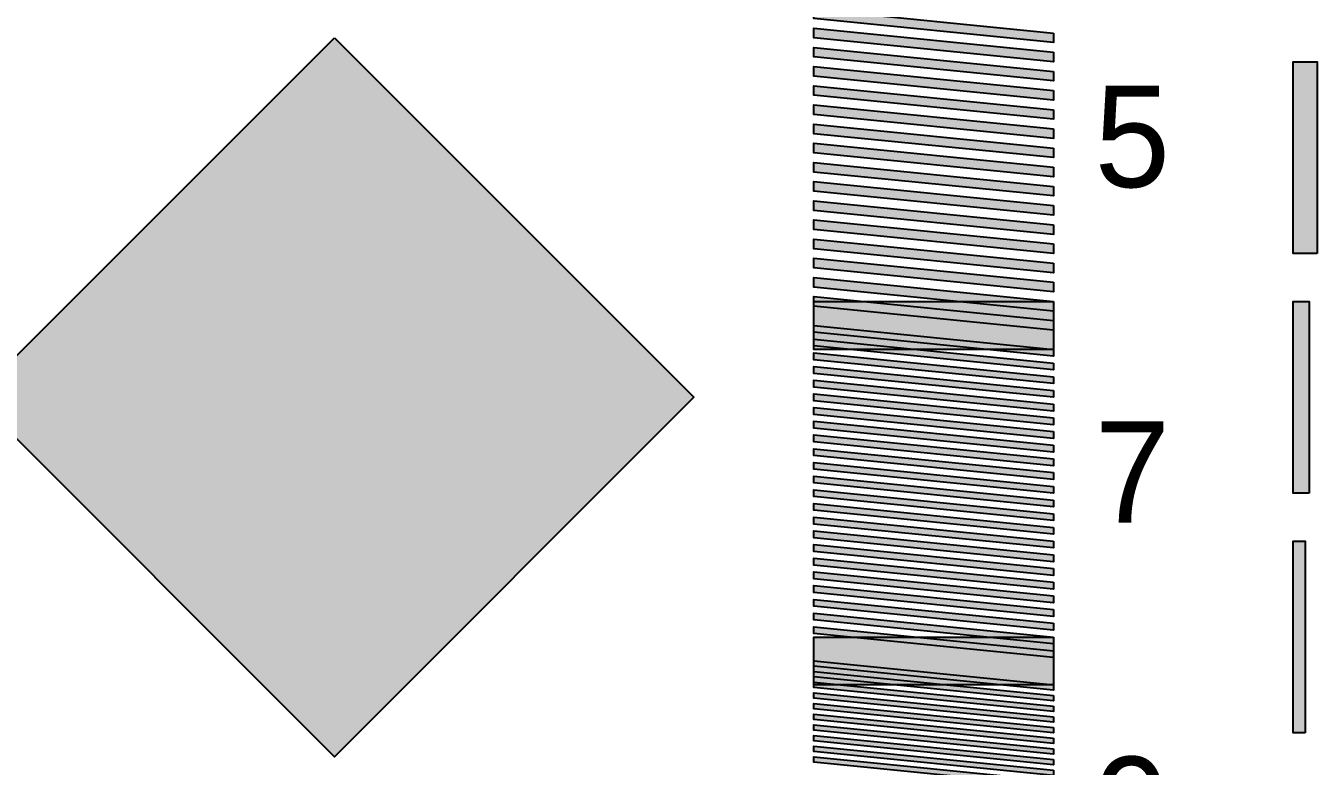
# Model space of a CAD drawing. Header units: millimetres. Extents: x 0 to 297, y 0 to 210.
# Drawn here: x 165.18 to 212.32, y 113.41 to 140.44 of the extents above; entities that cross this region are included whole.
import ezdxf

# ---------------------------------------------------------------- set-up
doc = ezdxf.new("R2010")
doc.units = ezdxf.units.MM
for name, color, linetype in [('CENTER', 7, 'Continuous'), ('LABELS', 7, 'Continuous'), ('PERIPHERY', 7, 'Continuous'), ('SFR', 7, 'Continuous')]:
    doc.layers.add(name, color=color, linetype=linetype)

msp = doc.modelspace()

# ---------------------------------------------------------------- hatches: boundary and pattern name
at = {"layer": 'CENTER', "true_color": 0x000000}
h = msp.add_hatch(color=7, dxfattribs=at)
h.dxf.hatch_style = 1
h.paths.add_polyline_path([(212.317, 132.125), (211.442, 132.125), (211.442, 139.125), (212.317, 139.125), (212.317, 132.125)])
h = msp.add_hatch(color=7, dxfattribs=at)
h.dxf.hatch_style = 1
h.paths.add_polyline_path([(212.028, 123.375), (211.442, 123.375), (211.442, 130.375), (212.028, 130.375), (212.028, 123.375)])
h = msp.add_hatch(color=7, dxfattribs=at)
h.dxf.hatch_style = 1
h.paths.add_polyline_path([(211.88, 114.625), (211.442, 114.625), (211.442, 121.625), (211.88, 121.625), (211.88, 114.625)])
at = {"layer": 'PERIPHERY', "true_color": 0x000000}
h = msp.add_hatch(color=7, dxfattribs=at)
h.dxf.hatch_style = 1
h.paths.add_polyline_path([(202.692, 140.175), (202.692, 139.825), (193.942, 140.7), (193.942, 141.05), (202.692, 140.175)])
h = msp.add_hatch(color=7, dxfattribs=at)
h.dxf.hatch_style = 1
h.paths.add_polyline_path([(202.692, 139.475), (202.692, 139.125), (193.942, 140), (193.942, 140.35), (202.692, 139.475)])
h = msp.add_hatch(color=7, dxfattribs=at)
h.dxf.hatch_style = 1
h.paths.add_polyline_path([(202.692, 138.775), (202.692, 138.425), (193.942, 139.3), (193.942, 139.65), (202.692, 138.775)])
h = msp.add_hatch(color=7, dxfattribs=at)
h.dxf.hatch_style = 1
h.paths.add_polyline_path([(202.692, 138.075), (202.692, 137.725), (193.942, 138.6), (193.942, 138.95), (202.692, 138.075)])
h = msp.add_hatch(color=7, dxfattribs=at)
h.dxf.hatch_style = 1
h.paths.add_polyline_path([(202.692, 137.375), (202.692, 137.025), (193.942, 137.9), (193.942, 138.25), (202.692, 137.375)])
h = msp.add_hatch(color=7, dxfattribs=at)
h.dxf.hatch_style = 1
h.paths.add_polyline_path([(202.692, 136.675), (202.692, 136.325), (193.942, 137.2), (193.942, 137.55), (202.692, 136.675)])
h = msp.add_hatch(color=7, dxfattribs=at)
h.dxf.hatch_style = 1
h.paths.add_polyline_path([(202.692, 135.975), (202.692, 135.625), (193.942, 136.5), (193.942, 136.85), (202.692, 135.975)])
h = msp.add_hatch(color=7, dxfattribs=at)
h.dxf.hatch_style = 1
h.paths.add_polyline_path([(202.692, 135.275), (202.692, 134.924), (193.942, 135.8), (193.942, 136.15), (202.692, 135.275)])
h = msp.add_hatch(color=7, dxfattribs=at)
h.dxf.hatch_style = 1
h.paths.add_polyline_path([(202.692, 134.575), (202.692, 134.225), (193.942, 135.1), (193.942, 135.45), (202.692, 134.575)])
h = msp.add_hatch(color=7, dxfattribs=at)
h.dxf.hatch_style = 1
h.paths.add_polyline_path([(202.692, 133.875), (202.692, 133.525), (193.942, 134.4), (193.942, 134.75), (202.692, 133.875)])
h = msp.add_hatch(color=7, dxfattribs=at)
h.dxf.hatch_style = 1
h.paths.add_polyline_path([(202.692, 133.175), (202.692, 132.825), (193.942, 133.7), (193.942, 134.05), (202.692, 133.175)])
h = msp.add_hatch(color=7, dxfattribs=at)
h.dxf.hatch_style = 1
h.paths.add_polyline_path([(202.692, 132.475), (202.692, 132.125), (193.942, 133), (193.942, 133.35), (202.692, 132.475)])
h = msp.add_hatch(color=7, dxfattribs=at)
h.dxf.hatch_style = 1
h.paths.add_polyline_path([(202.692, 131.775), (202.692, 131.425), (193.942, 132.3), (193.942, 132.65), (202.692, 131.775)])
h = msp.add_hatch(color=7, dxfattribs=at)
h.dxf.hatch_style = 1
h.paths.add_polyline_path([(202.692, 131.075), (202.692, 130.725), (193.942, 131.6), (193.942, 131.95), (202.692, 131.075)])
h = msp.add_hatch(color=7, dxfattribs=at)
h.dxf.hatch_style = 1
h.paths.add_polyline_path([(202.692, 130.375), (202.692, 130.025), (193.942, 130.9), (193.942, 131.25), (202.692, 130.375)])
h = msp.add_hatch(color=7, dxfattribs=at)
h.dxf.hatch_style = 1
h.paths.add_polyline_path([(202.692, 129.675), (202.692, 129.325), (193.942, 130.2), (193.942, 130.55), (202.692, 129.675)])
h = msp.add_hatch(color=7, dxfattribs=at)
h.dxf.hatch_style = 1
h.paths.add_polyline_path([(202.692, 130.375), (202.692, 128.625), (193.942, 128.625), (193.942, 130.375), (202.692, 130.375)])
h = msp.add_hatch(color=7, dxfattribs=at)
h.dxf.hatch_style = 1
h.paths.add_polyline_path([(202.692, 128.625), (202.692, 128.375), (193.942, 129.249), (193.942, 129.5), (202.692, 128.625)])
h = msp.add_hatch(color=7, dxfattribs=at)
h.dxf.hatch_style = 1
h.paths.add_polyline_path([(202.692, 128.125), (202.692, 127.875), (193.942, 128.75), (193.942, 129), (202.692, 128.125)])
h = msp.add_hatch(color=7, dxfattribs=at)
h.dxf.hatch_style = 1
h.paths.add_polyline_path([(202.692, 127.625), (202.692, 127.375), (193.942, 128.25), (193.942, 128.5), (202.692, 127.625)])
h = msp.add_hatch(color=7, dxfattribs=at)
h.dxf.hatch_style = 1
h.paths.add_polyline_path([(202.692, 127.125), (202.692, 126.875), (193.942, 127.75), (193.942, 128), (202.692, 127.125)])
h = msp.add_hatch(color=7, dxfattribs=at)
h.dxf.hatch_style = 1
h.paths.add_polyline_path([(202.692, 126.625), (202.692, 126.375), (193.942, 127.25), (193.942, 127.5), (202.692, 126.625)])
h = msp.add_hatch(color=7, dxfattribs=at)
h.dxf.hatch_style = 1
h.paths.add_polyline_path([(202.692, 126.125), (202.692, 125.875), (193.942, 126.75), (193.942, 127), (202.692, 126.125)])
h = msp.add_hatch(color=7, dxfattribs=at)
h.dxf.hatch_style = 1
h.paths.add_polyline_path([(202.692, 125.625), (202.692, 125.375), (193.942, 126.25), (193.942, 126.5), (202.692, 125.625)])
h = msp.add_hatch(color=7, dxfattribs=at)
h.dxf.hatch_style = 1
h.paths.add_polyline_path([(202.692, 125.125), (202.692, 124.875), (193.942, 125.75), (193.942, 126), (202.692, 125.125)])
h = msp.add_hatch(color=7, dxfattribs=at)
h.dxf.hatch_style = 1
h.paths.add_polyline_path([(202.692, 124.625), (202.692, 124.375), (193.942, 125.25), (193.942, 125.5), (202.692, 124.625)])
h = msp.add_hatch(color=7, dxfattribs=at)
h.dxf.hatch_style = 1
h.paths.add_polyline_path([(202.692, 124.125), (202.692, 123.875), (193.942, 124.75), (193.942, 125), (202.692, 124.125)])
h = msp.add_hatch(color=7, dxfattribs=at)
h.dxf.hatch_style = 1
h.paths.add_polyline_path([(202.692, 123.625), (202.692, 123.375), (193.942, 124.25), (193.942, 124.5), (202.692, 123.625)])
h = msp.add_hatch(color=7, dxfattribs=at)
h.dxf.hatch_style = 1
h.paths.add_polyline_path([(202.692, 123.125), (202.692, 122.875), (193.942, 123.75), (193.942, 124), (202.692, 123.125)])
h = msp.add_hatch(color=7, dxfattribs=at)
h.dxf.hatch_style = 1
h.paths.add_polyline_path([(202.692, 122.625), (202.692, 122.375), (193.942, 123.25), (193.942, 123.5), (202.692, 122.625)])
h = msp.add_hatch(color=7, dxfattribs=at)
h.dxf.hatch_style = 1
h.paths.add_polyline_path([(202.692, 122.125), (202.692, 121.875), (193.942, 122.75), (193.942, 123), (202.692, 122.125)])
h = msp.add_hatch(color=7, dxfattribs=at)
h.dxf.hatch_style = 1
h.paths.add_polyline_path([(202.692, 121.625), (202.692, 121.375), (193.942, 122.25), (193.942, 122.5), (202.692, 121.625)])
h = msp.add_hatch(color=7, dxfattribs=at)
h.dxf.hatch_style = 1
h.paths.add_polyline_path([(202.692, 121.125), (202.692, 120.875), (193.942, 121.75), (193.942, 122), (202.692, 121.125)])
h = msp.add_hatch(color=7, dxfattribs=at)
h.dxf.hatch_style = 1
h.paths.add_polyline_path([(202.692, 120.625), (202.692, 120.375), (193.942, 121.25), (193.942, 121.5), (202.692, 120.625)])
h = msp.add_hatch(color=7, dxfattribs=at)
h.dxf.hatch_style = 1
h.paths.add_polyline_path([(202.692, 120.125), (202.692, 119.875), (193.942, 120.75), (193.942, 121), (202.692, 120.125)])
h = msp.add_hatch(color=7, dxfattribs=at)
h.dxf.hatch_style = 1
h.paths.add_polyline_path([(202.692, 119.625), (202.692, 119.375), (193.942, 120.25), (193.942, 120.5), (202.692, 119.625)])
h = msp.add_hatch(color=7, dxfattribs=at)
h.dxf.hatch_style = 1
h.paths.add_polyline_path([(202.692, 119.125), (202.692, 118.875), (193.942, 119.75), (193.942, 120), (202.692, 119.125)])
h = msp.add_hatch(color=7, dxfattribs=at)
h.dxf.hatch_style = 1
h.paths.add_polyline_path([(202.692, 118.625), (202.692, 118.375), (193.942, 119.25), (193.942, 119.5), (202.692, 118.625)])
h = msp.add_hatch(color=7, dxfattribs=at)
h.dxf.hatch_style = 1
h.paths.add_polyline_path([(202.692, 118.125), (202.692, 117.875), (193.942, 118.75), (193.942, 119.001), (202.692, 118.125)])
h = msp.add_hatch(color=7, dxfattribs=at)
h.dxf.hatch_style = 1
h.paths.add_polyline_path([(202.692, 117.625), (202.692, 117.375), (193.942, 118.25), (193.942, 118.5), (202.692, 117.625)])
h = msp.add_hatch(color=7, dxfattribs=at)
h.dxf.hatch_style = 1
h.paths.add_polyline_path([(202.692, 118.125), (202.692, 116.375), (193.942, 116.375), (193.942, 118.125), (202.692, 118.125)])
h = msp.add_hatch(color=7, dxfattribs=at)
h.dxf.hatch_style = 1
h.paths.add_polyline_path([(202.692, 116.375), (202.692, 116.18), (193.942, 117.056), (193.942, 117.25), (202.692, 116.375)])
h = msp.add_hatch(color=7, dxfattribs=at)
h.dxf.hatch_style = 1
h.paths.add_polyline_path([(202.692, 115.986), (202.692, 115.791), (193.942, 116.667), (193.942, 116.861), (202.692, 115.986)])
h = msp.add_hatch(color=7, dxfattribs=at)
h.dxf.hatch_style = 1
h.paths.add_polyline_path([(202.692, 115.597), (202.692, 115.403), (193.942, 116.278), (193.942, 116.472), (202.692, 115.597)])
h = msp.add_hatch(color=7, dxfattribs=at)
h.dxf.hatch_style = 1
h.paths.add_polyline_path([(202.692, 115.208), (202.692, 115.014), (193.942, 115.889), (193.942, 116.083), (202.692, 115.208)])
h = msp.add_hatch(color=7, dxfattribs=at)
h.dxf.hatch_style = 1
h.paths.add_polyline_path([(202.692, 114.819), (202.692, 114.625), (193.942, 115.5), (193.942, 115.695), (202.692, 114.819)])
h = msp.add_hatch(color=7, dxfattribs=at)
h.dxf.hatch_style = 1
h.paths.add_polyline_path([(202.692, 114.431), (202.692, 114.236), (193.942, 115.111), (193.942, 115.306), (202.692, 114.431)])
h = msp.add_hatch(color=7, dxfattribs=at)
h.dxf.hatch_style = 1
h.paths.add_polyline_path([(202.692, 114.042), (202.692, 113.847), (193.942, 114.722), (193.942, 114.917), (202.692, 114.042)])
h = msp.add_hatch(color=7, dxfattribs=at)
h.dxf.hatch_style = 1
h.paths.add_polyline_path([(202.692, 113.653), (202.692, 113.458), (193.942, 114.334), (193.942, 114.528), (202.692, 113.653)])
h = msp.add_hatch(color=7, dxfattribs=at)
h.dxf.hatch_style = 1
h.paths.add_polyline_path([(202.692, 113.264), (202.692, 113.07), (193.942, 113.945), (193.942, 114.139), (202.692, 113.264)])
h = msp.add_hatch(color=7, dxfattribs=at)
h.dxf.hatch_style = 1
h.paths.add_polyline_path([(202.692, 112.875), (202.692, 112.681), (193.942, 113.556), (193.942, 113.75), (202.692, 112.875)])
at = {"layer": 'SFR', "true_color": 0x000000}
h = msp.add_hatch(color=7, dxfattribs=at)
h.dxf.hatch_style = 1
h.paths.add_polyline_path([(176.442, 140), (189.567, 126.875), (176.442, 113.75), (163.317, 126.875), (176.442, 140)])

# ---------------------------------------------------------------- linework, layer by layer
at = {"layer": 'CENTER', "color": 250}
for points in [[(212.317, 132.125), (211.442, 132.125), (211.442, 139.125), (212.317, 139.125), (212.317, 132.125)], [(212.028, 123.375), (211.442, 123.375), (211.442, 130.375), (212.028, 130.375), (212.028, 123.375)], [(211.88, 114.625), (211.442, 114.625), (211.442, 121.625), (211.88, 121.625), (211.88, 114.625)]]:
    msp.add_lwpolyline(points, close=True, dxfattribs=at)
at = {"layer": 'CENTER', "color": 250, "true_color": 0x000000}
for points in [[(212.317, 132.125), (212.317, 139.125), (211.442, 139.125)], [(211.442, 139.125), (211.442, 132.125), (212.317, 132.125)], [(212.028, 123.375), (212.028, 130.375), (211.442, 130.375)], [(211.442, 130.375), (211.442, 123.375), (212.028, 123.375)], [(211.88, 114.625), (211.88, 121.625), (211.442, 121.625)], [(211.442, 121.625), (211.442, 114.625), (211.88, 114.625)]]:
    msp.add_solid(points, dxfattribs=at)
at = {"layer": 'PERIPHERY', "color": 250}
for points in [[(202.692, 140.175), (202.692, 139.825), (193.942, 140.7), (193.942, 141.05), (202.692, 140.175)], [(202.692, 139.475), (202.692, 139.125), (193.942, 140), (193.942, 140.35), (202.692, 139.475)], [(202.692, 138.775), (202.692, 138.425), (193.942, 139.3), (193.942, 139.65), (202.692, 138.775)], [(202.692, 138.075), (202.692, 137.725), (193.942, 138.6), (193.942, 138.95), (202.692, 138.075)], [(202.692, 137.375), (202.692, 137.025), (193.942, 137.9), (193.942, 138.25), (202.692, 137.375)], [(202.692, 136.675), (202.692, 136.325), (193.942, 137.2), (193.942, 137.55), (202.692, 136.675)], [(202.692, 135.975), (202.692, 135.625), (193.942, 136.5), (193.942, 136.85), (202.692, 135.975)], [(202.692, 135.275), (202.692, 134.924), (193.942, 135.8), (193.942, 136.15), (202.692, 135.275)], [(202.692, 134.575), (202.692, 134.225), (193.942, 135.1), (193.942, 135.45), (202.692, 134.575)], [(202.692, 133.875), (202.692, 133.525), (193.942, 134.4), (193.942, 134.75), (202.692, 133.875)], [(202.692, 133.175), (202.692, 132.825), (193.942, 133.7), (193.942, 134.05), (202.692, 133.175)], [(202.692, 132.475), (202.692, 132.125), (193.942, 133), (193.942, 133.35), (202.692, 132.475)], [(202.692, 131.775), (202.692, 131.425), (193.942, 132.3), (193.942, 132.65), (202.692, 131.775)], [(202.692, 131.075), (202.692, 130.725), (193.942, 131.6), (193.942, 131.95), (202.692, 131.075)], [(202.692, 130.375), (202.692, 130.025), (193.942, 130.9), (193.942, 131.25), (202.692, 130.375)], [(202.692, 129.675), (202.692, 129.325), (193.942, 130.2), (193.942, 130.55), (202.692, 129.675)], [(202.692, 130.375), (202.692, 128.625), (193.942, 128.625), (193.942, 130.375), (202.692, 130.375)], [(202.692, 128.625), (202.692, 128.375), (193.942, 129.249), (193.942, 129.5), (202.692, 128.625)], [(202.692, 128.125), (202.692, 127.875), (193.942, 128.75), (193.942, 129), (202.692, 128.125)], [(202.692, 127.625), (202.692, 127.375), (193.942, 128.25), (193.942, 128.5), (202.692, 127.625)], [(202.692, 127.125), (202.692, 126.875), (193.942, 127.75), (193.942, 128), (202.692, 127.125)], [(202.692, 126.625), (202.692, 126.375), (193.942, 127.25), (193.942, 127.5), (202.692, 126.625)], [(202.692, 126.125), (202.692, 125.875), (193.942, 126.75), (193.942, 127), (202.692, 126.125)], [(202.692, 125.625), (202.692, 125.375), (193.942, 126.25), (193.942, 126.5), (202.692, 125.625)], [(202.692, 125.125), (202.692, 124.875), (193.942, 125.75), (193.942, 126), (202.692, 125.125)], [(202.692, 124.625), (202.692, 124.375), (193.942, 125.25), (193.942, 125.5), (202.692, 124.625)], [(202.692, 124.125), (202.692, 123.875), (193.942, 124.75), (193.942, 125), (202.692, 124.125)], [(202.692, 123.625), (202.692, 123.375), (193.942, 124.25), (193.942, 124.5), (202.692, 123.625)], [(202.692, 123.125), (202.692, 122.875), (193.942, 123.75), (193.942, 124), (202.692, 123.125)], [(202.692, 122.625), (202.692, 122.375), (193.942, 123.25), (193.942, 123.5), (202.692, 122.625)], [(202.692, 122.125), (202.692, 121.875), (193.942, 122.75), (193.942, 123), (202.692, 122.125)], [(202.692, 121.625), (202.692, 121.375), (193.942, 122.25), (193.942, 122.5), (202.692, 121.625)], [(202.692, 121.125), (202.692, 120.875), (193.942, 121.75), (193.942, 122), (202.692, 121.125)], [(202.692, 120.625), (202.692, 120.375), (193.942, 121.25), (193.942, 121.5), (202.692, 120.625)], [(202.692, 120.125), (202.692, 119.875), (193.942, 120.75), (193.942, 121), (202.692, 120.125)], [(202.692, 119.625), (202.692, 119.375), (193.942, 120.25), (193.942, 120.5), (202.692, 119.625)], [(202.692, 119.125), (202.692, 118.875), (193.942, 119.75), (193.942, 120), (202.692, 119.125)], [(202.692, 118.625), (202.692, 118.375), (193.942, 119.25), (193.942, 119.5), (202.692, 118.625)], [(202.692, 118.125), (202.692, 117.875), (193.942, 118.75), (193.942, 119.001), (202.692, 118.125)], [(202.692, 117.625), (202.692, 117.375), (193.942, 118.25), (193.942, 118.5), (202.692, 117.625)], [(202.692, 118.125), (202.692, 116.375), (193.942, 116.375), (193.942, 118.125), (202.692, 118.125)], [(202.692, 116.375), (202.692, 116.18), (193.942, 117.056), (193.942, 117.25), (202.692, 116.375)], [(202.692, 115.986), (202.692, 115.791), (193.942, 116.667), (193.942, 116.861), (202.692, 115.986)], [(202.692, 115.597), (202.692, 115.403), (193.942, 116.278), (193.942, 116.472), (202.692, 115.597)], [(202.692, 115.208), (202.692, 115.014), (193.942, 115.889), (193.942, 116.083), (202.692, 115.208)], [(202.692, 114.819), (202.692, 114.625), (193.942, 115.5), (193.942, 115.695), (202.692, 114.819)], [(202.692, 114.431), (202.692, 114.236), (193.942, 115.111), (193.942, 115.306), (202.692, 114.431)], [(202.692, 114.042), (202.692, 113.847), (193.942, 114.722), (193.942, 114.917), (202.692, 114.042)], [(202.692, 113.653), (202.692, 113.458), (193.942, 114.334), (193.942, 114.528), (202.692, 113.653)], [(202.692, 113.264), (202.692, 113.07), (193.942, 113.945), (193.942, 114.139), (202.692, 113.264)], [(202.692, 112.875), (202.692, 112.681), (193.942, 113.556), (193.942, 113.75), (202.692, 112.875)]]:
    msp.add_lwpolyline(points, close=True, dxfattribs=at)
at = {"layer": 'PERIPHERY', "color": 250, "true_color": 0x000000}
for points in [[(202.692, 140.175), (193.942, 141.05), (193.942, 140.7)], [(193.942, 140.7), (202.692, 139.825), (202.692, 140.175)], [(202.692, 139.475), (193.942, 140.35), (193.942, 140)], [(193.942, 140), (202.692, 139.125), (202.692, 139.475)], [(202.692, 138.775), (193.942, 139.65), (193.942, 139.3)], [(193.942, 139.3), (202.692, 138.425), (202.692, 138.775)], [(202.692, 138.075), (193.942, 138.95), (193.942, 138.6)], [(193.942, 138.6), (202.692, 137.725), (202.692, 138.075)], [(202.692, 137.375), (193.942, 138.25), (193.942, 137.9)], [(193.942, 137.9), (202.692, 137.025), (202.692, 137.375)], [(202.692, 136.675), (193.942, 137.55), (193.942, 137.2)], [(193.942, 137.2), (202.692, 136.325), (202.692, 136.675)], [(202.692, 135.975), (193.942, 136.85), (193.942, 136.5)], [(193.942, 136.5), (202.692, 135.625), (202.692, 135.975)], [(202.692, 135.275), (193.942, 136.15), (193.942, 135.8)], [(193.942, 135.8), (202.692, 134.924), (202.692, 135.275)], [(202.692, 134.575), (193.942, 135.45), (193.942, 135.1)], [(193.942, 135.1), (202.692, 134.225), (202.692, 134.575)], [(202.692, 133.875), (193.942, 134.75), (193.942, 134.4)], [(193.942, 134.4), (202.692, 133.525), (202.692, 133.875)], [(202.692, 133.175), (193.942, 134.05), (193.942, 133.7)], [(193.942, 133.7), (202.692, 132.825), (202.692, 133.175)], [(202.692, 132.475), (193.942, 133.35), (193.942, 133)], [(193.942, 133), (202.692, 132.125), (202.692, 132.475)], [(202.692, 131.775), (193.942, 132.65), (193.942, 132.3)], [(193.942, 132.3), (202.692, 131.425), (202.692, 131.775)], [(202.692, 131.075), (193.942, 131.95), (193.942, 131.6)], [(193.942, 131.6), (202.692, 130.725), (202.692, 131.075)], [(202.692, 130.375), (193.942, 131.25), (193.942, 130.9)], [(193.942, 130.9), (202.692, 130.025), (202.692, 130.375)], [(202.692, 129.675), (193.942, 130.55), (193.942, 130.2)], [(202.692, 130.375), (193.942, 130.375), (193.942, 128.625)], [(193.942, 128.625), (202.692, 128.625), (202.692, 130.375)], [(193.942, 130.2), (202.692, 129.325), (202.692, 129.675)], [(202.692, 128.625), (193.942, 129.5), (193.942, 129.249)], [(193.942, 129.249), (202.692, 128.375), (202.692, 128.625)], [(202.692, 128.125), (193.942, 129), (193.942, 128.75)], [(193.942, 128.75), (202.692, 127.875), (202.692, 128.125)], [(202.692, 127.625), (193.942, 128.5), (193.942, 128.25)], [(193.942, 128.25), (202.692, 127.375), (202.692, 127.625)], [(202.692, 127.125), (193.942, 128), (193.942, 127.75)], [(193.942, 127.75), (202.692, 126.875), (202.692, 127.125)], [(202.692, 126.625), (193.942, 127.5), (193.942, 127.25)], [(193.942, 127.25), (202.692, 126.375), (202.692, 126.625)], [(202.692, 126.125), (193.942, 127), (193.942, 126.75)], [(193.942, 126.75), (202.692, 125.875), (202.692, 126.125)], [(202.692, 125.625), (193.942, 126.5), (193.942, 126.25)], [(193.942, 126.25), (202.692, 125.375), (202.692, 125.625)], [(202.692, 125.125), (193.942, 126), (193.942, 125.75)], [(193.942, 125.75), (202.692, 124.875), (202.692, 125.125)], [(202.692, 124.625), (193.942, 125.5), (193.942, 125.25)], [(193.942, 125.25), (202.692, 124.375), (202.692, 124.625)], [(202.692, 124.125), (193.942, 125), (193.942, 124.75)], [(193.942, 124.75), (202.692, 123.875), (202.692, 124.125)], [(202.692, 123.625), (193.942, 124.5), (193.942, 124.25)], [(193.942, 124.25), (202.692, 123.375), (202.692, 123.625)], [(202.692, 123.125), (193.942, 124), (193.942, 123.75)], [(193.942, 123.75), (202.692, 122.875), (202.692, 123.125)], [(202.692, 122.625), (193.942, 123.5), (193.942, 123.25)], [(193.942, 123.25), (202.692, 122.375), (202.692, 122.625)], [(202.692, 122.125), (193.942, 123), (193.942, 122.75)], [(193.942, 122.75), (202.692, 121.875), (202.692, 122.125)], [(202.692, 121.625), (193.942, 122.5), (193.942, 122.25)], [(193.942, 122.25), (202.692, 121.375), (202.692, 121.625)], [(202.692, 121.125), (193.942, 122), (193.942, 121.75)], [(193.942, 121.75), (202.692, 120.875), (202.692, 121.125)], [(202.692, 120.625), (193.942, 121.5), (193.942, 121.25)], [(193.942, 121.25), (202.692, 120.375), (202.692, 120.625)], [(202.692, 120.125), (193.942, 121), (193.942, 120.75)], [(193.942, 120.75), (202.692, 119.875), (202.692, 120.125)], [(202.692, 119.625), (193.942, 120.5), (193.942, 120.25)], [(193.942, 120.25), (202.692, 119.375), (202.692, 119.625)], [(202.692, 119.125), (193.942, 120), (193.942, 119.75)], [(193.942, 119.75), (202.692, 118.875), (202.692, 119.125)], [(202.692, 118.625), (193.942, 119.5), (193.942, 119.25)], [(193.942, 119.25), (202.692, 118.375), (202.692, 118.625)], [(202.692, 118.125), (193.942, 119.001), (193.942, 118.75)], [(193.942, 118.75), (202.692, 117.875), (202.692, 118.125)], [(202.692, 117.625), (193.942, 118.5), (193.942, 118.25)], [(193.942, 118.25), (202.692, 117.375), (202.692, 117.625)], [(202.692, 118.125), (193.942, 118.125), (193.942, 116.375)], [(193.942, 116.375), (202.692, 116.375), (202.692, 118.125)], [(202.692, 116.375), (193.942, 117.25), (193.942, 117.056)], [(193.942, 117.056), (202.692, 116.18), (202.692, 116.375)], [(202.692, 115.986), (193.942, 116.861), (193.942, 116.667)], [(193.942, 116.667), (202.692, 115.791), (202.692, 115.986)], [(202.692, 115.597), (193.942, 116.472), (193.942, 116.278)], [(193.942, 116.278), (202.692, 115.403), (202.692, 115.597)], [(202.692, 115.208), (193.942, 116.083), (193.942, 115.889)], [(193.942, 115.889), (202.692, 115.014), (202.692, 115.208)], [(202.692, 114.819), (193.942, 115.695), (193.942, 115.5)], [(193.942, 115.5), (202.692, 114.625), (202.692, 114.819)], [(202.692, 114.431), (193.942, 115.306), (193.942, 115.111)], [(193.942, 115.111), (202.692, 114.236), (202.692, 114.431)], [(202.692, 114.042), (193.942, 114.917), (193.942, 114.722)], [(193.942, 114.722), (202.692, 113.847), (202.692, 114.042)], [(202.692, 113.653), (193.942, 114.528), (193.942, 114.334)], [(193.942, 114.334), (202.692, 113.458), (202.692, 113.653)], [(202.692, 113.264), (193.942, 114.139), (193.942, 113.945)], [(193.942, 113.945), (202.692, 113.07), (202.692, 113.264)], [(202.692, 112.875), (193.942, 113.75), (193.942, 113.556)], [(193.942, 113.556), (202.692, 112.681), (202.692, 112.875)]]:
    msp.add_solid(points, dxfattribs=at)
at = {"layer": 'SFR', "color": 250}
msp.add_lwpolyline([(176.442, 140), (189.567, 126.875), (176.442, 113.75), (163.317, 126.875), (176.442, 140)], close=True, dxfattribs=at)
at = {"layer": 'SFR', "color": 250, "true_color": 0x000000}
for points in [[(176.442, 140), (163.317, 126.875), (176.442, 113.75)], [(176.442, 113.75), (189.567, 126.875), (176.442, 140)]]:
    msp.add_solid(points, dxfattribs=at)

# ---------------------------------------------------------------- texts
at = {"layer": 'LABELS', "color": 250}
for s, p in [('5', (204.191, 134.549)), ('7', (204.191, 122.299)), ('9', (204.191, 110.049))]:
    msp.add_text(s, height=3.704, dxfattribs=at).set_placement(p)

doc.saveas('drawing.dxf')
